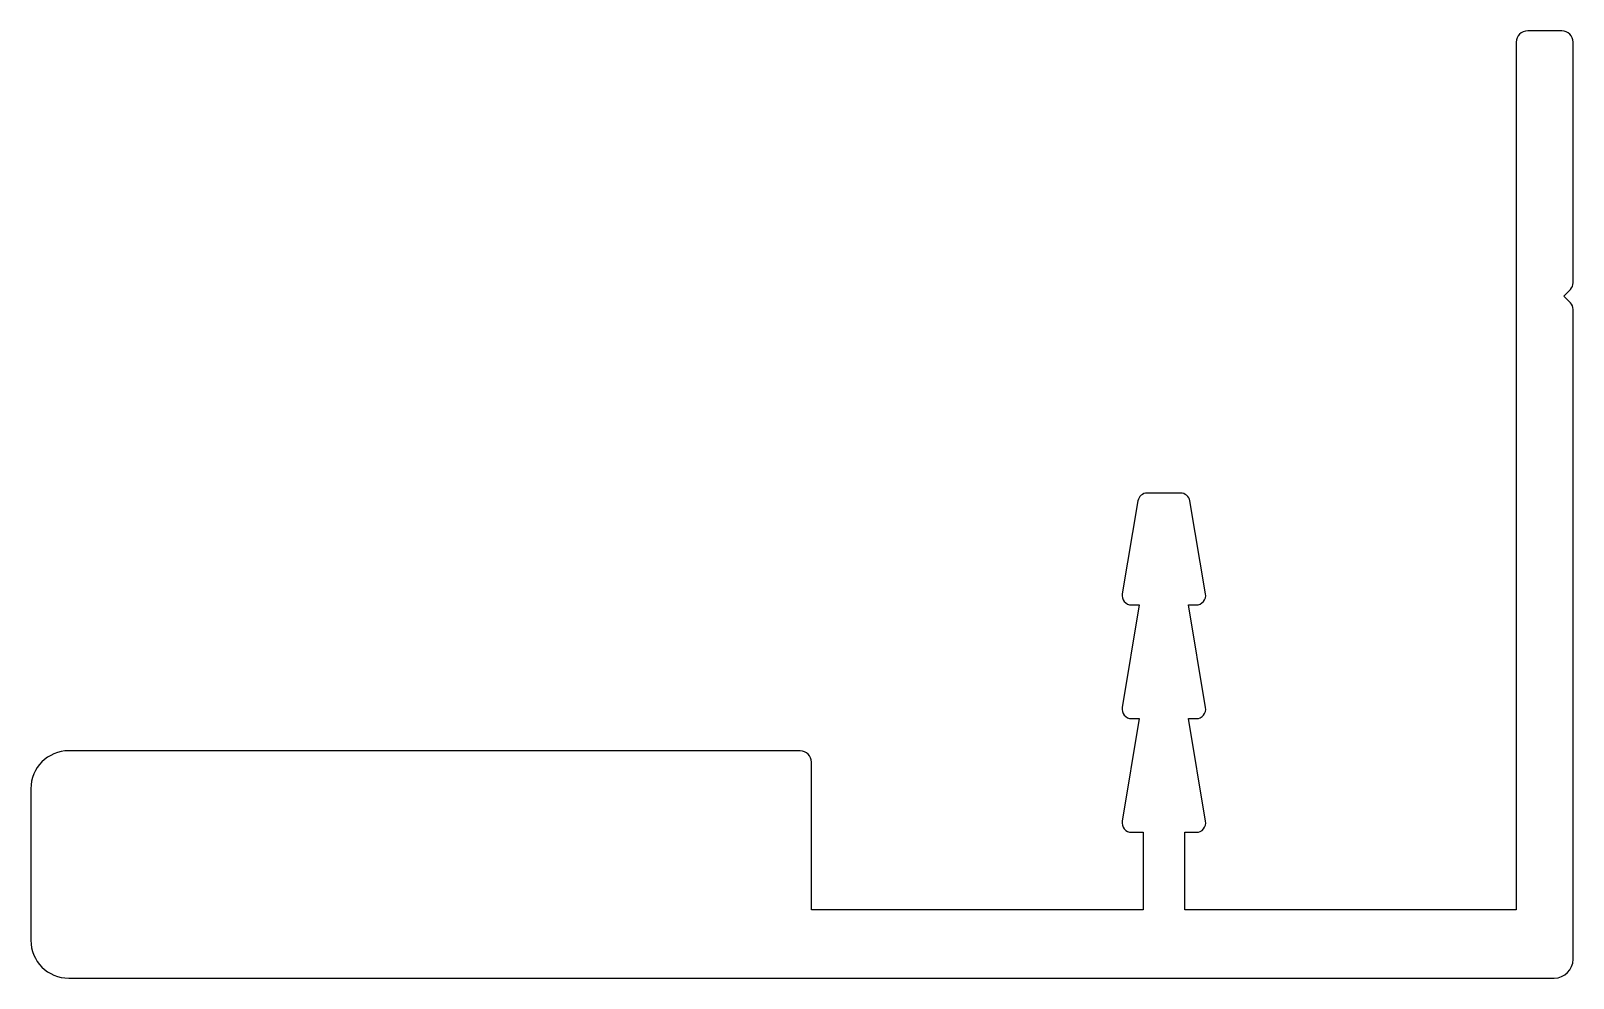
# Model space of a CAD drawing. Extents: x 0.7 to 41.4, y 0.7 to 25.7.
import ezdxf

# ---------------------------------------------------------------- set-up
doc = ezdxf.new("R2010")
doc.units = 0
doc.layers.get('0').update_dxf_attribs({"linetype": 'CONTINUOUS'})

msp = doc.modelspace()

# ---------------------------------------------------------------- linework, layer by layer
for p, q in [((41.064, 25.738), (40.164, 25.738)), ((39.864, 25.438), (39.864, 2.538)), ((41.364, 19.091), (41.364, 25.438)), ((41.114, 18.738), (41.291, 18.915)), ((41.291, 18.561), (41.114, 18.738)), ((41.364, 1.238), (41.364, 18.384)), ((31.003, 13.54), (30.125, 13.54)), ((29.879, 13.331), (29.464, 10.88)), ((31.665, 10.88), (31.25, 13.331)), ((29.914, 10.588), (29.463, 7.879)), ((29.71, 10.588), (29.914, 10.588)), ((31.666, 7.879), (31.214, 10.588)), ((31.214, 10.588), (31.418, 10.588)), ((29.914, 7.588), (29.463, 4.879)), ((29.709, 7.588), (29.914, 7.588)), ((31.666, 4.879), (31.214, 7.588)), ((31.214, 7.588), (31.419, 7.588)), ((20.964, 6.738), (1.664, 6.738)), ((21.264, 2.538), (21.264, 6.438)), ((0.664, 5.738), (0.664, 1.738)), ((29.709, 4.588), (30.014, 4.588)), ((30.014, 4.588), (30.014, 2.538)), ((31.114, 4.588), (31.419, 4.588)), ((31.114, 2.538), (31.114, 4.588)), ((30.014, 2.538), (21.264, 2.538)), ((39.864, 2.538), (31.114, 2.538)), ((1.664, 0.738), (40.864, 0.738))]:
    msp.add_line(p, q)
for centre, radius, start, end in [((40.164, 25.438), 0.3, 90, 180), ((41.064, 25.438), 0.3, 0, 90), ((41.114, 19.091), 0.25, 315, 360), ((41.114, 18.384), 0.25, 0, 45), ((30.125, 13.29), 0.25, 90, 170.3856), ((31.003, 13.29), 0.25, 9.6144, 90), ((29.71, 10.838), 0.25, 170.3856, 270), ((31.418, 10.838), 0.25, 270, 9.6144), ((29.709, 7.838), 0.25, 170.5377, 270), ((31.419, 7.838), 0.25, 270, 9.4623), ((1.664, 5.738), 1, 90, 180), ((20.964, 6.438), 0.3, 0, 90), ((29.709, 4.838), 0.25, 170.5377, 270), ((31.419, 4.838), 0.25, 270, 9.4623), ((1.664, 1.738), 1, 180, 270), ((40.864, 1.238), 0.5, 270, 360)]:
    msp.add_arc(centre, radius, start, end)

doc.saveas('drawing.dxf')
